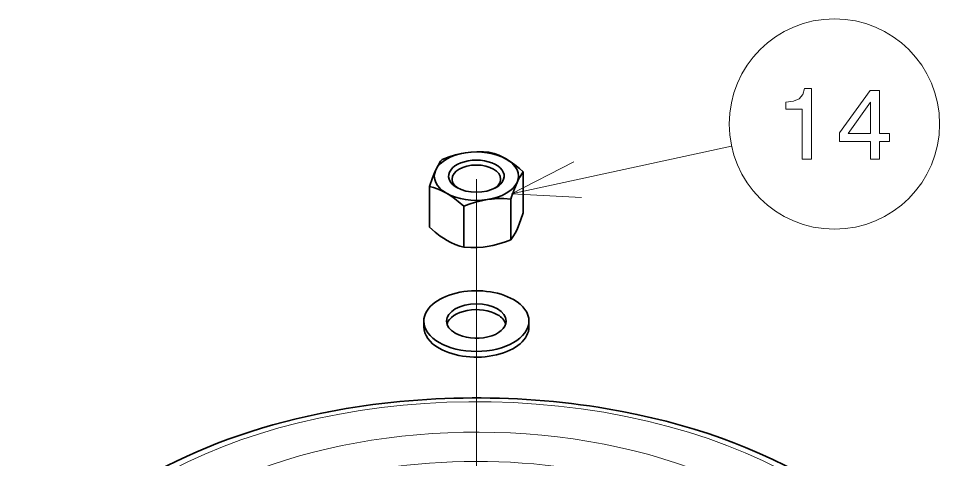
# Model space of a CAD drawing. Extents: x 0 to 420, y 0 to 297.
# Drawn here: x 245.65 to 272.51, y 261.08 to 273.65 of the extents above; entities that cross this region are included whole.
import ezdxf

# ---------------------------------------------------------------- set-up
doc = ezdxf.new("R2010")
doc.units = 0
doc.linetypes.add('DASHDOT', pattern=[18.5, 12, -3, 0.5, -3])

msp = doc.modelspace()

# ---------------------------------------------------------------- linework, layer by layer
at = {"color": 7, "lineweight": 13, "ltscale": 0.160723}
msp.add_line((259.702, 268.65), (265.985, 270.011), dxfattribs=at)
at = {"color": 7, "lineweight": 35, "ltscale": 0.029101}
for p, q in [((260.043, 269.277), (260.043, 268.113)), ((257.366, 268.863), (257.366, 267.699)), ((259.684, 268.505), (259.684, 267.341))]:
    msp.add_line(p, q, dxfattribs=at)
at = {"color": 1, "linetype": 'DASHDOT', "lineweight": 13}
msp.add_line((258.704, 269.076), (258.704, 121.995), dxfattribs=at)
at = {"color": 7, "lineweight": 35, "ltscale": 0.029102}
msp.add_line((258.346, 268.298), (258.346, 267.133), dxfattribs=at)
at = {"color": 7, "lineweight": 35, "ltscale": 0.004082}
for p, q in [((257.204, 265.021), (257.204, 264.857)), ((260.204, 265.021), (260.204, 264.857))]:
    msp.add_line(p, q, dxfattribs=at)
at = {"color": 7, "lineweight": 13}
for points in [[(268, 269.647), (268.263, 269.647), (268.263, 271.661), (268.067, 271.661), (268.015, 271.486), (267.911, 271.368), (267.752, 271.298), (267.533, 271.275), (267.533, 271.071), (268, 271.071)], [(269.946, 269.647), (270.205, 269.647), (270.205, 270.143), (270.49, 270.143), (270.49, 270.373), (270.205, 270.373), (270.205, 271.604), (269.943, 271.604), (269.067, 270.396), (269.067, 270.143), (269.946, 270.143)], [(269.309, 270.373), (269.946, 271.27), (269.946, 270.373)]]:
    msp.add_lwpolyline(points, close=True, dxfattribs=at)
at = {"color": 7, "lineweight": 35}
for points in [[(257.724, 269.636), (257.925, 269.71), (258.104, 269.765), (258.272, 269.805), (258.394, 269.827)], [(258.394, 269.827), (258.557, 269.847), (258.727, 269.856), (258.91, 269.853), (259.063, 269.843)], [(259.063, 269.843), (259.21, 269.801), (259.341, 269.753), (259.463, 269.696), (259.553, 269.648)], [(257.545, 269.337), (257.611, 269.467), (257.684, 269.582), (257.724, 269.636)], [(259.553, 269.648), (259.672, 269.573), (259.797, 269.484), (259.931, 269.376), (260.043, 269.277)], [(257.366, 268.863), (257.453, 269.114), (257.529, 269.301), (257.545, 269.337)], [(260.043, 269.277), (260, 269.221), (259.962, 269.162), (259.92, 269.091), (259.863, 268.978)], [(257.856, 268.668), (257.736, 268.731), (257.612, 268.786), (257.478, 268.833), (257.366, 268.863)], [(259.863, 268.978), (259.789, 268.801), (259.705, 268.568), (259.684, 268.505)], [(258.346, 268.298), (258.182, 268.439), (258.037, 268.551), (257.9, 268.641), (257.856, 268.668)], [(259.015, 268.489), (258.851, 268.458), (258.682, 268.414), (258.499, 268.355), (258.346, 268.298)], [(259.684, 268.505), (259.484, 268.517), (259.305, 268.516), (259.137, 268.504), (259.015, 268.489)], [(259.863, 267.639), (259.938, 267.817), (260.022, 268.05), (260.043, 268.113)], [(257.366, 267.699), (257.529, 267.558), (257.675, 267.446), (257.811, 267.355), (257.856, 267.329)], [(259.684, 267.341), (259.727, 267.397), (259.765, 267.455), (259.807, 267.527), (259.863, 267.639)], [(257.856, 267.329), (257.975, 267.265), (258.099, 267.211), (258.234, 267.164), (258.346, 267.133)], [(259.015, 267.15), (259.178, 267.18), (259.348, 267.224), (259.531, 267.283), (259.684, 267.341)], [(258.346, 267.133), (258.546, 267.122), (258.725, 267.122), (258.893, 267.134), (259.015, 267.15)], [(268.933, 260.057), (268.714, 260.205), (268.488, 260.349), (268.173, 260.539), (267.847, 260.723), (267.512, 260.9), (267.167, 261.069), (266.781, 261.246), (266.386, 261.414), (266.046, 261.548), (265.7, 261.676), (265.314, 261.809), (264.921, 261.935), (264.521, 262.052), (264.115, 262.162), (263.703, 262.263), (263.285, 262.356), (262.863, 262.442), (262.436, 262.518)]]:
    msp.add_lwpolyline(points, dxfattribs=at)
at = {"color": 7, "lineweight": 13}
msp.add_lwpolyline([(261.481, 269.565), (259.702, 268.65), (261.7, 268.553)], dxfattribs=at)
msp.add_circle((268.92, 270.647), 3.002, dxfattribs=at)
at = {"color": 7, "lineweight": 35}
for centre, major_axis, ratio, start_param, end_param in [((258.704, 269.158), (1.2, 0), 0.57735, 6.021386, 9.162979), ((258.704, 269.158), (0.792, 0), 0.57735, 5.497787, 10.210176), ((258.704, 269.076), (-0.692, 0), 0.57735, 3.141593, 6.283185), ((258.704, 269.158), (1.2, 0), 0.57735, 2.879793, 6.021386), ((258.704, 269.076), (-0.692, 0), 0.57735, 0, 0.715493), ((258.704, 269.076), (-0.692, 0), 0.57735, 2.4261, 3.141593), ((258.704, 269.158), (0.792, 0), 0.57735, 3.926991, 5.497787), ((258.704, 265.021), (1.5, 0), 0.57735, 0.785398, 3.141593), ((258.704, 265.021), (-0.85, 0), 0.57735, 3.141593, 6.283185), ((258.704, 264.857), (0.85, 0), 0.57735, 0.785398, 2.974437), ((258.704, 265.021), (1.5, 0), 0.57735, 6.283185, 7.068583), ((258.704, 264.857), (0.85, 0), 0.57735, 0.167155, 0.785398), ((258.704, 265.021), (1.5, 0), 0.57735, 3.141593, 6.283185), ((258.704, 264.857), (1.5, 0), 0.57735, 3.141593, 3.926991), ((258.704, 264.857), (1.5, 0), 0.57735, 3.926991, 6.283185), ((258.704, 265.021), (-0.85, 0), 0.57735, 6.283185, 7.068583), ((258.704, 265.021), (-0.85, 0), 0.57735, 0.785398, 3.141593), ((258.704, 255.038), (13.369, 0), 0.582716, 1.287881, 1.910797), ((258.865, 254.805), (13.616, -0.133), 0.589214, 1.922729, 2.351452)]:
    msp.add_ellipse(centre, major_axis=major_axis, ratio=ratio, start_param=start_param, end_param=end_param, dxfattribs=at)
at = {"color": 7, "lineweight": 13}
for centre, major_axis, start_param, end_param in [((258.704, 255.27), (12.9, 0), 4.426991, 10.710176), ((258.704, 255.27), (11.4, 0), 5.055309, 8.825221), ((258.704, 254.78), (10.8, 0), 1.23202, 2.218459)]:
    msp.add_ellipse(centre, major_axis=major_axis, ratio=0.57735, start_param=start_param, end_param=end_param, dxfattribs=at)

doc.saveas('drawing.dxf')
